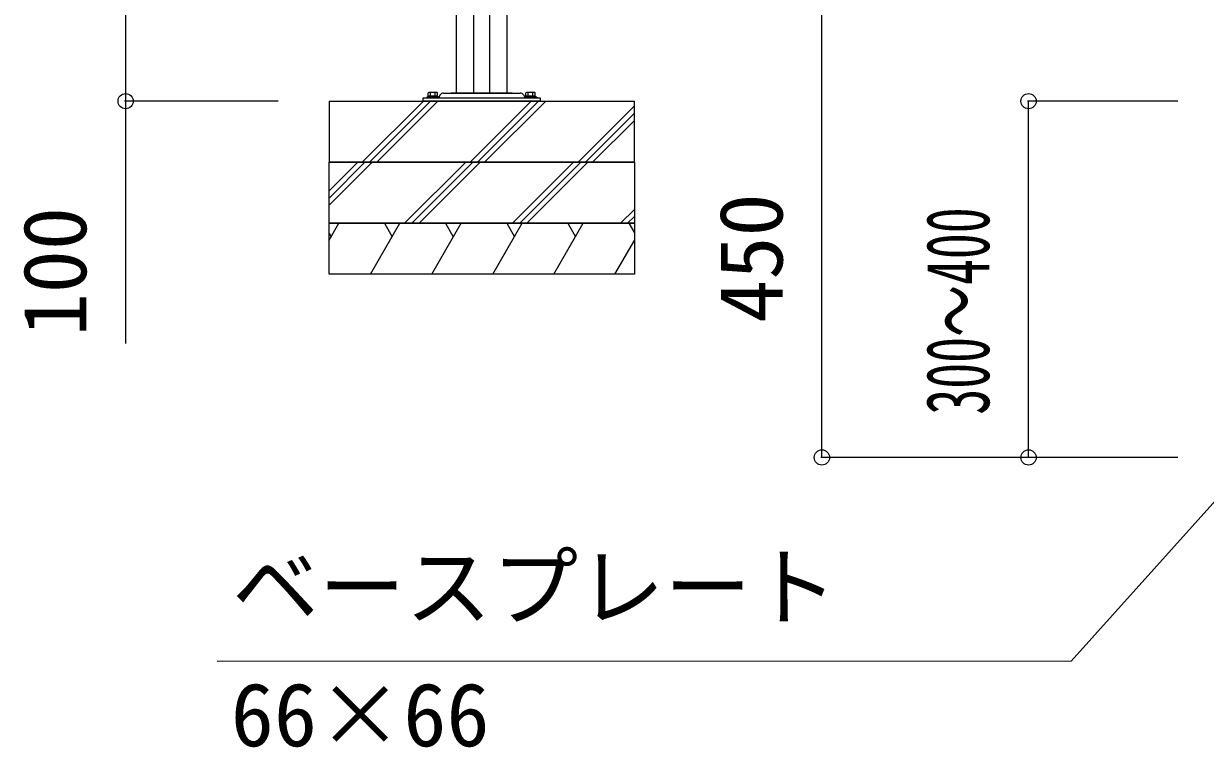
# Model space of a CAD drawing. Units: millimetres, scale not verified. Extents: x -4375 to 4375, y -6498 to 6472.
# Drawn here: x -2550 to -1389, y -283 to 428 of the extents above; entities that cross this region are included whole.
import ezdxf
from ezdxf.enums import TextEntityAlignment as Align

# ---------------------------------------------------------------- set-up
doc = ezdxf.new("R2010")
doc.units = ezdxf.units.MM
doc.header["$LTSCALE"] = 30
for name, color, linetype in [('0-2_YKK_11', 7, 'Continuous'), ('0-3_YKK_12', 2, 'Continuous'), ('0-4_YKK_13', 4, 'Continuous'), ('0-5_YKK_A1', 4, 'Continuous'), ('0-6_YKK_D', 6, 'Continuous'), ('0-8_YSS_K', 3, 'Continuous')]:
    doc.layers.add(name, color=color, linetype=linetype)
doc.styles.add('ＭＳ ゴシック', font='')
doc.styles.get('ＭＳ ゴシック').set_extended_font_data('MS Gothic')

msp = doc.modelspace()

# ---------------------------------------------------------------- linework, layer by layer
at = {"layer": '0-2_YKK_11'}
msp.add_line((-2042.4, 351.6), (-2157.4, 351.6), dxfattribs=at)
at = {"layer": '0-3_YKK_12'}
msp.add_line((-2069.9, 359.6), (-2129.9, 359.6), dxfattribs=at)
at = {"layer": '0-4_YKK_13'}
for p, q in [((-2151.9, 360.1), (-2152.52, 359.74)), ((-2143.9, 360.1), (-2151.9, 360.1)), ((-2143.9, 360.1), (-2143.28, 359.74)), ((-2055.9, 360.1), (-2056.52, 359.74)), ((-2047.9, 360.1), (-2055.9, 360.1)), ((-2047.9, 360.1), (-2047.28, 359.74)), ((-2042.4, 351.6), (-2157.4, 351.6)), ((-2042.4, 351.6), (-2157.4, 351.6)), ((-2143.2, 356.6), (-2152.6, 356.6)), ((-2152.6, 356.6), (-2152.6, 355.6)), ((-2152.52, 356.6), (-2152.52, 359.74)), ((-2145.4, 356.6), (-2150.4, 356.6)), ((-2150.21, 356.6), (-2150.21, 359.74)), ((-2150.16, 355.6), (-2150.16, 356.6)), ((-2145.65, 355.6), (-2145.65, 356.6)), ((-2145.59, 356.6), (-2145.59, 359.74)), ((-2143.28, 356.6), (-2143.28, 359.74)), ((-2143.2, 355.6), (-2143.2, 356.6)), ((-2140.82, 357.75), (-2142.06, 355.6)), ((-2141.9, 355.6), (-2141.9, 354.8)), ((-2137.61, 359.6), (-2062.19, 359.6)), ((-2058.99, 357.75), (-2057.75, 355.6)), ((-2045.9, 355.6), (-2057.9, 355.6)), ((-2057.9, 355.6), (-2057.9, 354.8)), ((-2047.2, 356.6), (-2056.6, 356.6)), ((-2056.6, 356.6), (-2056.6, 355.6)), ((-2056.52, 356.6), (-2056.52, 359.74)), ((-2049.4, 356.6), (-2054.4, 356.6)), ((-2054.21, 356.6), (-2054.21, 359.74)), ((-2054.16, 355.6), (-2054.16, 356.6)), ((-2049.65, 355.6), (-2049.65, 356.6)), ((-2049.59, 356.6), (-2049.59, 359.74)), ((-2047.28, 356.6), (-2047.28, 359.74)), ((-2047.2, 355.6), (-2047.2, 356.6)), ((-2045.9, 355.6), (-2045.9, 354.8)), ((-2042.4, 354.8), (-2042.4, 351.6))]:
    msp.add_line(p, q, dxfattribs=at)
for points in [[(-2042.4, 354.8), (-2042.4, 351.6), (-2157.4, 351.6), (-2157.4, 354.8)], [(-2157.4, 351.6), (-2157.4, 354.8), (-2042.4, 354.8)], [(-2141.9, 355.6), (-2153.9, 355.6), (-2153.9, 354.8)]]:
    msp.add_lwpolyline(points, dxfattribs=at)
for centre, radius, start, end in [((-2151.37, 358.06), 2.04, 55.61575, 124.38425), ((-2147.9, 352.46), 7.64, 72.41205, 107.58795), ((-2144.44, 358.06), 2.04, 55.61575, 124.38425), ((-2055.37, 358.06), 2.04, 55.61575, 124.38425), ((-2051.9, 352.46), 7.64, 72.41205, 107.58795), ((-2048.44, 358.06), 2.04, 55.61575, 124.38425), ((-2137.61, 355.9), 3.7, 90, 149.99999), ((-2062.19, 355.9), 3.7, 30.00001, 90)]:
    msp.add_arc(centre, radius, start, end, dxfattribs=at)
at = {"layer": '0-5_YKK_A1'}
for p, q in [((-2124.95, 1137.6), (-2124.95, 359.6)), ((-2107.95, 1137.6), (-2107.95, 359.6)), ((-2091.95, 359.6), (-2091.95, 1137.6)), ((-2074.95, 359.6), (-2074.95, 1137.6))]:
    msp.add_line(p, q, dxfattribs=at)
at = {"layer": '0-6_YKK_D'}
for p, q in [((-1765.62, 1.6), (-1765.62, 451.6)), ((-2299.96, 351.6), (-2450.96, 351.6)), ((-1415.62, 351.6), (-1563.5, 351.6)), ((-1562.5, 1.6), (-1562.5, 351.6)), ((-1415.62, 1.6), (-1766.62, 1.6)), ((-1415.62, 1.6), (-1563.5, 1.6))]:
    msp.add_line(p, q, dxfattribs=at)
for points in [[(-2449.96, 451.6), (-2449.96, 351.6), (-2449.96, 113.53)], [(-1340.62, 1.6), (-1520.7, -198.4), (-2359.99, -198.83)]]:
    msp.add_lwpolyline(points, dxfattribs=at)
for centre in [(-2449.96, 351.6), (-1562.5, 351.6), (-1765.62, 1.6), (-1562.5, 1.6)]:
    msp.add_circle(centre, 7.5, dxfattribs=at)
at = {"layer": '0-8_YSS_K'}
for p, q in [((-2249.9, 351.6), (-1949.9, 351.6)), ((-2249.9, 350.94), (-2249.24, 351.6)), ((-2217.32, 291.6), (-2157.32, 351.6)), ((-2210.25, 291.6), (-2150.25, 351.6)), ((-2203.17, 291.6), (-2143.17, 351.6)), ((-2111.25, 291.6), (-2051.25, 351.6)), ((-2104.18, 291.6), (-2044.18, 351.6)), ((-2097.11, 291.6), (-2037.11, 351.6)), ((-2005.18, 291.6), (-1949.9, 346.88)), ((-1998.11, 291.6), (-1949.9, 339.81)), ((-1991.04, 291.6), (-1949.9, 332.74)), ((-1949.9, 291.6), (-2249.9, 291.6)), ((-2249.9, 263.49), (-2221.8, 291.6)), ((-2249.9, 256.42), (-2214.73, 291.6)), ((-2249.9, 249.35), (-2207.66, 291.6)), ((-2175.73, 231.6), (-2115.73, 291.6)), ((-2168.66, 231.6), (-2108.66, 291.6)), ((-2161.59, 231.6), (-2101.59, 291.6)), ((-2069.67, 231.6), (-2009.67, 291.6)), ((-2062.6, 231.6), (-2002.6, 291.6)), ((-2055.52, 231.6), (-1995.52, 291.6)), ((-1963.6, 231.6), (-1949.9, 245.3)), ((-1956.53, 231.6), (-1949.9, 238.23)), ((-2249.9, 215.06), (-2240.36, 231.6)), ((-2249.9, 221.77), (-2247.97, 218.42)), ((-2209.18, 181.6), (-2180.31, 231.6)), ((-2195.53, 231.6), (-2187.92, 218.42)), ((-2149.14, 181.6), (-2120.27, 231.6)), ((-2135.49, 231.6), (-2127.88, 218.42)), ((-2089.09, 181.6), (-2060.22, 231.6)), ((-2075.44, 231.6), (-2067.83, 218.42)), ((-2029.05, 181.6), (-2000.18, 231.6)), ((-2015.4, 231.6), (-2007.79, 218.42)), ((-1955.36, 231.6), (-1949.9, 222.16)), ((-1969, 181.6), (-1949.9, 214.68))]:
    msp.add_line(p, q, dxfattribs=at)
for points in [[(-2249.9, 351.6), (-2249.9, 291.6), (-1949.9, 291.6), (-1949.9, 351.6)], [(-2249.9, 291.6), (-1949.9, 291.6), (-2249.9, 291.6)], [(-2249.9, 291.6), (-1949.9, 291.6), (-2249.9, 291.6)], [(-2249.9, 291.6), (-1949.9, 291.6), (-2249.9, 291.6)], [(-2249.9, 291.6), (-1949.9, 291.6), (-2249.9, 291.6)], [(-2249.9, 291.6), (-1949.9, 291.6), (-2249.9, 291.6)], [(-1949.9, 291.6), (-2249.9, 291.6), (-1949.9, 291.6)], [(-1949.9, 291.6), (-1949.9, 231.6), (-2249.9, 231.6), (-2249.9, 291.6)]]:
    msp.add_lwpolyline(points, dxfattribs=at)
msp.add_lwpolyline([(-2249.9, 231.6), (-1949.9, 231.6), (-1949.9, 181.6), (-2249.9, 181.6)], close=True, dxfattribs=at)

# ---------------------------------------------------------------- texts
at = {"layer": '0-6_YKK_D', "style": 'ＭＳ ゴシック'}
for s, p in [('450', (-1785.62, 133.87)), ('100', (-2469.96, 120.49))]:
    msp.add_text(s, height=62.32, rotation=90, dxfattribs=at).set_placement(p, align=Align.BOTTOM_LEFT)
at = {"layer": '0-6_YKK_D', "style": 'ＭＳ ゴシック', "width": 0.6}
msp.add_text(' 300～400', height=62.32, rotation=90, dxfattribs=at).set_placement((-1582.5, 18.24), align=Align.BOTTOM_LEFT)
at = {"layer": '0-6_YKK_D', "style": 'ＭＳ ゴシック'}
for s, p in [('ベースプレート', (-2345.21, -175.38)), ('66×66', (-2346.66, -300.85))]:
    msp.add_text(s, height=62.32, dxfattribs=at).set_placement(p, align=Align.BOTTOM_LEFT)

doc.saveas('drawing.dxf')
